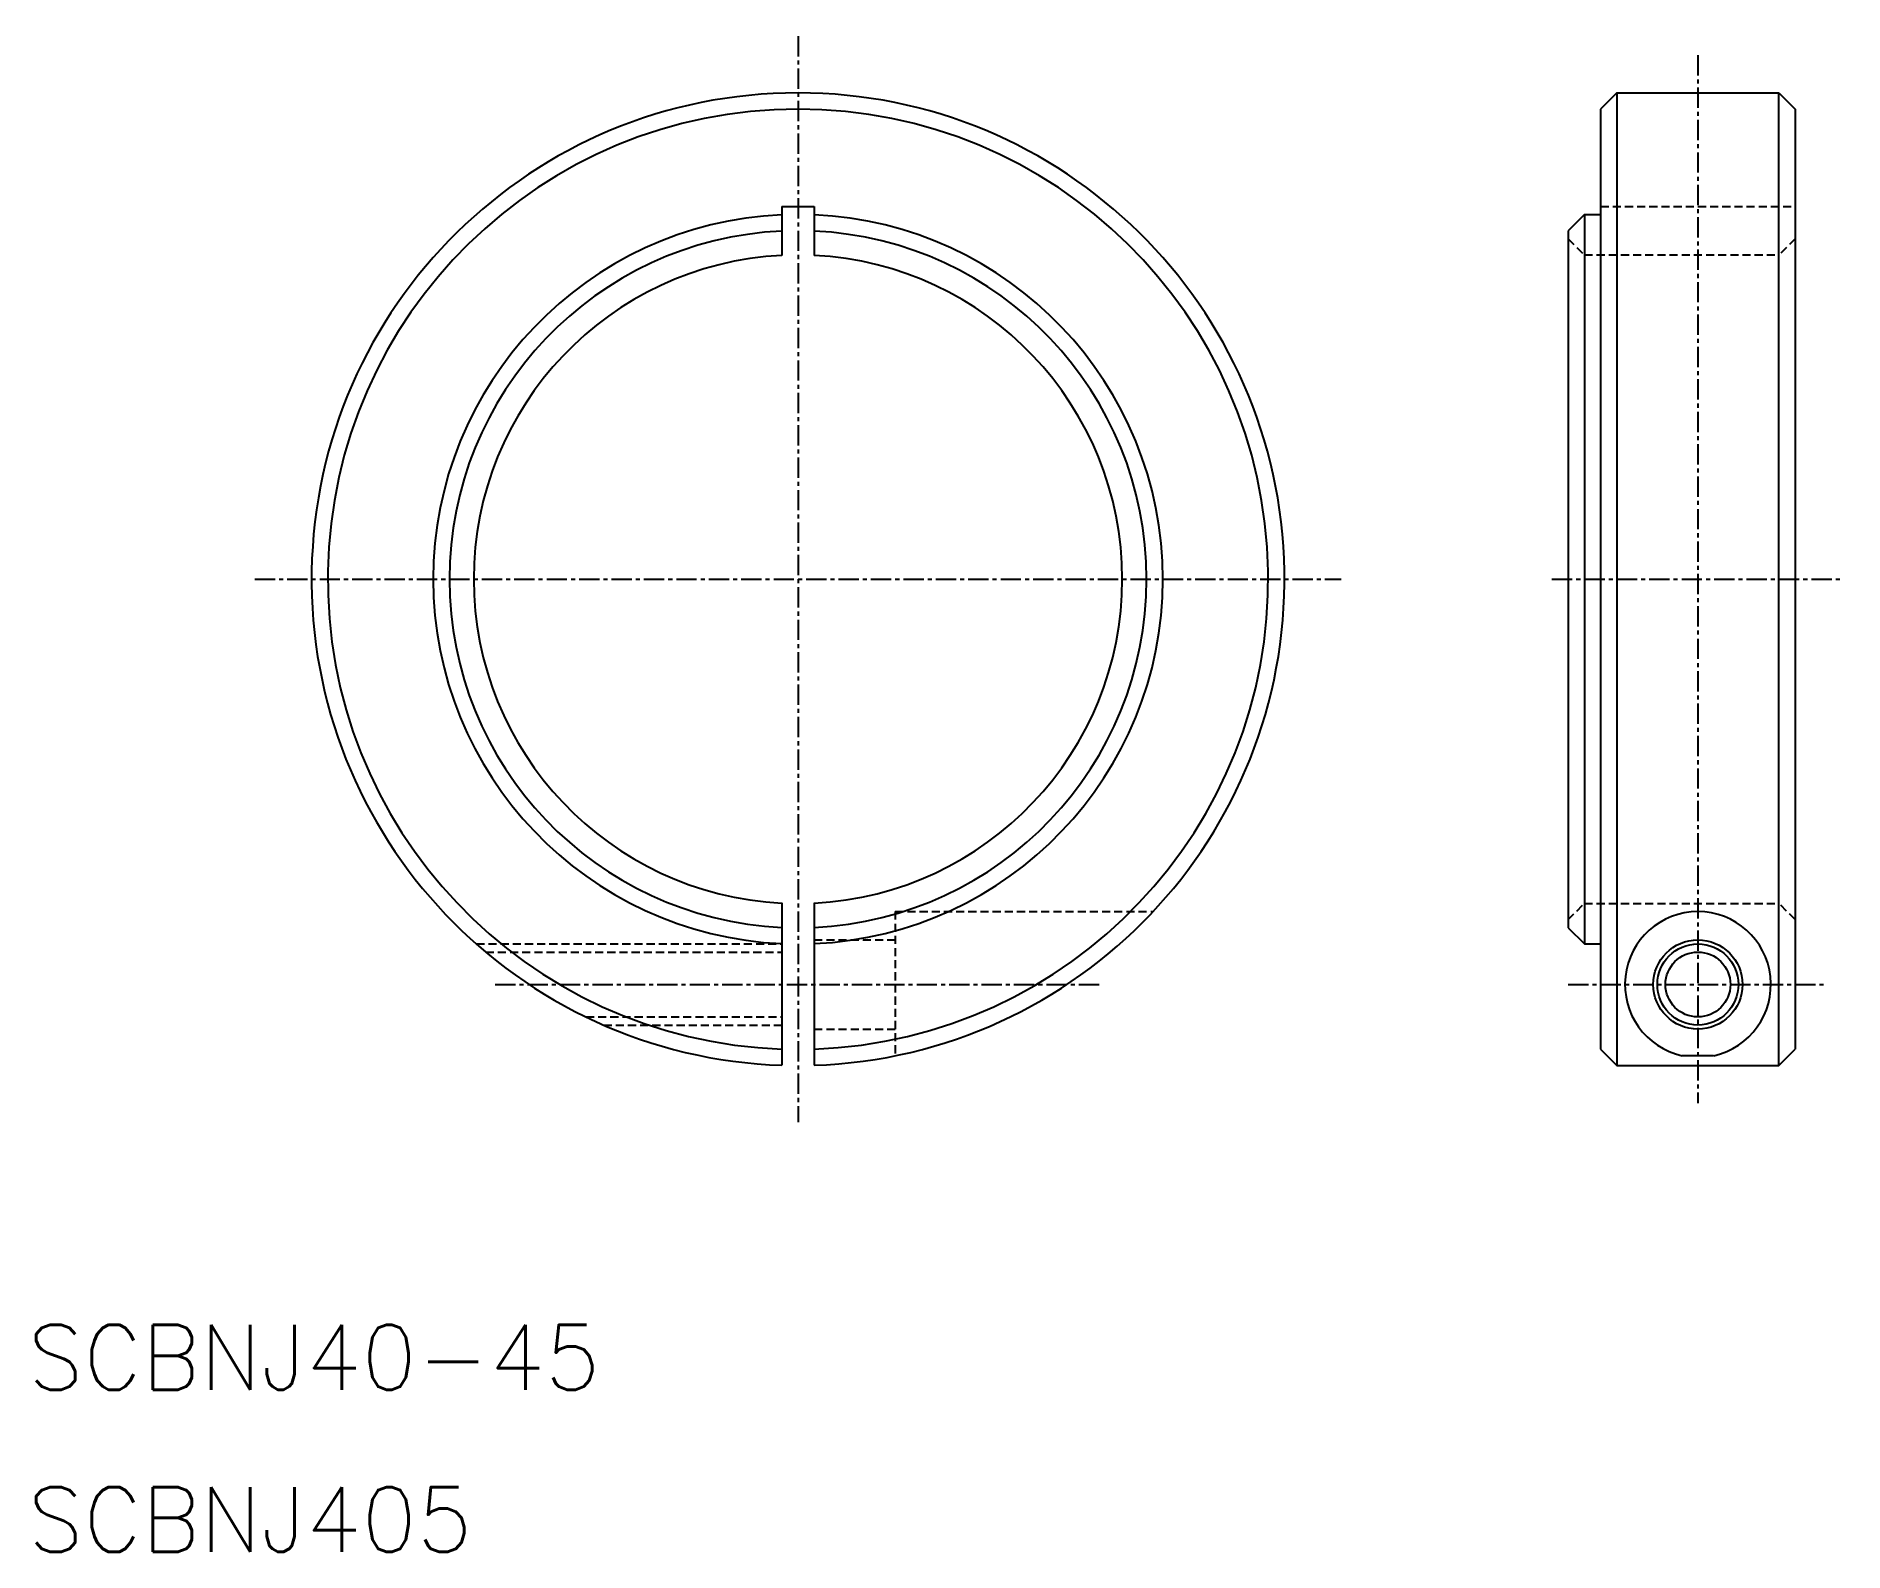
# Model space of a CAD drawing. Extents: x 11 to 122, y 10 to 103.
import ezdxf

# ---------------------------------------------------------------- set-up
doc = ezdxf.new("R2010")
doc.units = 0
doc.linetypes.add('CENTER', pattern=[2, 1.25, -0.25, 0.25, -0.25])
doc.linetypes.add('DASHED', pattern=[0.75, 0.5, -0.25])
doc.layers.get('0').update_dxf_attribs({"linetype": 'CONTINUOUS'})
doc.layers.add('CENTER', color=1, linetype='CENTER')
doc.styles.get("Standard").update_dxf_attribs({"font": 'txt.shx', "bigfont": 'bigfont.shx'})

msp = doc.modelspace()

# ---------------------------------------------------------------- linework, layer by layer
at = {"color": 7, "linetype": 'CONTINUOUS'}
for p, q in [((108, 100), (107, 99)), ((108, 100), (118, 100)), ((108, 100), (108, 40)), ((118, 100), (119, 99)), ((118, 40), (118, 100)), ((107, 99), (107, 41)), ((119, 99), (119, 41)), ((56.5, 93), (56.5, 89.97)), ((56.5, 93), (58.5, 93)), ((58.5, 93), (58.5, 89.97)), ((106, 92.5), (105, 91.5)), ((105, 91.5), (105, 48.5)), ((106, 92.5), (107, 92.5)), ((106, 92.5), (106, 47.5)), ((56.5, 50.03), (56.5, 40.02)), ((58.5, 50.03), (58.5, 40.02)), ((105, 48.5), (106, 47.5)), ((106, 47.5), (107, 47.5)), ((107, 41), (108, 40)), ((112.03, 40.61), (113.97, 40.61)), ((118, 40), (119, 41)), ((108, 40), (118, 40))]:
    msp.add_line(p, q, dxfattribs=at)
at = {"color": 3, "linetype": 'DASHED'}
for p, q in [((107, 93), (119, 93)), ((105, 91), (106, 90)), ((119, 91), (118, 90)), ((106, 90), (118, 90)), ((63.5, 49.5), (79.4, 49.5)), ((63.5, 49.5), (63.5, 40.61)), ((105, 49), (106, 50)), ((106, 50), (118, 50)), ((119, 49), (118, 50)), ((37.66, 47.5), (56.5, 47.5)), ((38.24, 47), (56.5, 47)), ((58.5, 47.75), (63.5, 47.75)), ((44.42, 43), (56.5, 43)), ((45.51, 42.5), (56.5, 42.5)), ((58.5, 42.25), (63.5, 42.25))]:
    msp.add_line(p, q, dxfattribs=at)
at = {"color": 7, "linetype": 'CONTINUOUS'}
for radius in [2.75, 2]:
    msp.add_circle((113, 45), radius, dxfattribs=at)
at = {"color": 3, "linetype": 'CONTINUOUS'}
msp.add_circle((113, 45), 2.5, dxfattribs=at)
at = {"color": 7, "linetype": 'CONTINUOUS'}
for centre, radius, start, end in [((57.5, 70), 30, 271.9102, 268.0898), ((57.5, 70), 29, 271.9761, 268.0239), ((57.5, 70), 22.5, 92.5473, 267.4527), ((57.5, 70), 21.5, 92.6659, 267.3341), ((57.5, 70), 22.5, 272.5473, 87.4527), ((57.5, 70), 21.5, 272.6659, 87.3341), ((57.5, 70), 20, 92.866, 267.134), ((57.5, 70), 20, 272.866, 87.134), ((113, 45), 4.5, 282.4679, 257.5321)]:
    msp.add_arc(centre, radius, start, end, dxfattribs=at)
at = {"layer": 'CENTER', "color": 1, "linetype": 'CENTER'}
for p, q in [((57.5, 103.5), (57.5, 36.5)), ((113, 102.33), (113, 37.67)), ((24, 70), (91, 70)), ((104, 70), (122, 70)), ((38.82, 45), (76.18, 45)), ((105, 45), (121, 45))]:
    msp.add_line(p, q, dxfattribs=at)

# ---------------------------------------------------------------- texts
at = {"color": 7, "linetype": 'CONTINUOUS'}
for s, p in [('SCBNJ40-45', (10, 20)), ('SCBNJ405', (10, 10))]:
    msp.add_text(s, height=4, dxfattribs=at).set_placement(p)

doc.saveas('drawing.dxf')
